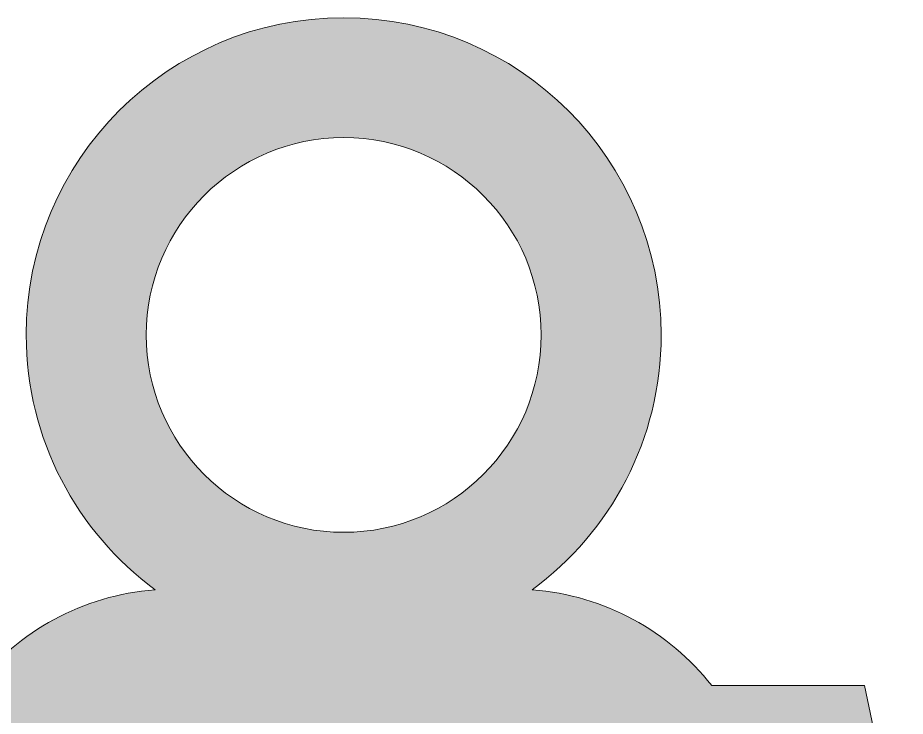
# Model space of a CAD drawing. Header units: millimetres. Extents: x -42 to 192, y -117 to -17.
# Drawn here: x 127.83 to 144.94, y -30.72 to -17.24 of the extents above; entities that cross this region are included whole.
import ezdxf

# ---------------------------------------------------------------- set-up
doc = ezdxf.new("R2010")
doc.units = ezdxf.units.MM
doc.header["$MEASUREMENT"] = 0
doc.layers.add('Layer 1', color=7, linetype='Continuous')

msp = doc.modelspace()

# ---------------------------------------------------------------- hatches: boundary and pattern name
at = {"layer": 'Layer 1'}
h = msp.add_hatch(color=2, dxfattribs=at)
h.dxf.hatch_style = 2
edge = h.paths.add_edge_path()
edge.add_spline(control_points=[(163.535, -30.121), (163.535, -30.121), (152.73, -71.11), (152.73, -71.11), (152.73, -71.11), (144.157, -30.121), (144.157, -30.121), (144.157, -30.121), (141.21, -30.121), (141.21, -30.121), (140.385, -29.082), (139.149, -28.383), (137.751, -28.276), (139.256, -27.161), (140.236, -25.378), (140.236, -23.361), (140.236, -19.98), (137.496, -17.24), (134.115, -17.24), (130.735, -17.24), (127.995, -19.98), (127.995, -23.361), (127.995, -25.378), (128.975, -27.161), (130.479, -28.276), (129.082, -28.383), (127.846, -29.082), (127.021, -30.121), (127.021, -30.121), (124.073, -30.121), (124.073, -30.121), (124.073, -30.121), (115.617, -71.11), (115.617, -71.11), (115.617, -71.11), (104.695, -30.121), (104.695, -30.121), (104.695, -30.121), (76.508, -30.121), (76.508, -30.121), (76.508, -30.121), (100.937, -115.27), (100.937, -115.27), (100.937, -115.27), (126.657, -115.27), (126.657, -115.27), (126.657, -115.27), (134.174, -87.788), (134.174, -87.788), (134.174, -87.788), (141.573, -115.27), (141.573, -115.27), (141.573, -115.27), (167.294, -115.27), (167.294, -115.27), (167.294, -115.27), (191.723, -30.121), (191.723, -30.121), (191.723, -30.121), (163.535, -30.121), (163.535, -30.121)], knot_values=[0, 0, 0, 0, 1, 1, 1, 2, 2, 2, 3, 3, 3, 4, 4, 4, 5, 5, 5, 6, 6, 6, 7, 7, 7, 8, 8, 8, 9, 9, 9, 10, 10, 10, 11, 11, 11, 12, 12, 12, 13, 13, 13, 14, 14, 14, 15, 15, 15, 16, 16, 16, 17, 17, 17, 18, 18, 18, 19, 19, 19, 20, 20, 20, 20], degree=3, periodic=1)
edge = h.paths.add_edge_path()
edge.add_spline(control_points=[(130.308, -23.361), (130.308, -21.261), (132.016, -19.553), (134.115, -19.553), (136.215, -19.553), (137.923, -21.261), (137.923, -23.361), (137.923, -25.46), (136.215, -27.168), (134.115, -27.168), (132.016, -27.168), (130.308, -25.46), (130.308, -23.361)], knot_values=[0, 0, 0, 0, 1, 1, 1, 2, 2, 2, 3, 3, 3, 4, 4, 4, 4], degree=3, periodic=1)

# ---------------------------------------------------------------- linework, layer by layer
at = {"layer": 'Layer 1', "lineweight": 0}
for points, knots in [([(163.535, -30.121), (163.535, -30.121), (152.73, -71.11), (152.73, -71.11), (152.73, -71.11), (144.157, -30.121), (144.157, -30.121), (144.157, -30.121), (141.21, -30.121), (141.21, -30.121), (140.385, -29.082), (139.149, -28.383), (137.751, -28.276), (139.256, -27.161), (140.236, -25.378), (140.236, -23.361), (140.236, -19.98), (137.496, -17.24), (134.115, -17.24), (130.735, -17.24), (127.995, -19.98), (127.995, -23.361), (127.995, -25.378), (128.975, -27.161), (130.479, -28.276), (129.082, -28.383), (127.846, -29.082), (127.021, -30.121), (127.021, -30.121), (124.073, -30.121), (124.073, -30.121), (124.073, -30.121), (115.617, -71.11), (115.617, -71.11), (115.617, -71.11), (104.695, -30.121), (104.695, -30.121), (104.695, -30.121), (76.508, -30.121), (76.508, -30.121), (76.508, -30.121), (100.937, -115.27), (100.937, -115.27), (100.937, -115.27), (126.657, -115.27), (126.657, -115.27), (126.657, -115.27), (134.174, -87.788), (134.174, -87.788), (134.174, -87.788), (141.573, -115.27), (141.573, -115.27), (141.573, -115.27), (167.294, -115.27), (167.294, -115.27), (167.294, -115.27), (191.723, -30.121), (191.723, -30.121), (191.723, -30.121), (163.535, -30.121), (163.535, -30.121)], [0, 0, 0, 0, 1, 1, 1, 2, 2, 2, 3, 3, 3, 4, 4, 4, 5, 5, 5, 6, 6, 6, 7, 7, 7, 8, 8, 8, 9, 9, 9, 10, 10, 10, 11, 11, 11, 12, 12, 12, 13, 13, 13, 14, 14, 14, 15, 15, 15, 16, 16, 16, 17, 17, 17, 18, 18, 18, 19, 19, 19, 20, 20, 20, 20]), ([(130.308, -23.361), (130.308, -21.261), (132.016, -19.553), (134.115, -19.553), (136.215, -19.553), (137.923, -21.261), (137.923, -23.361), (137.923, -25.46), (136.215, -27.168), (134.115, -27.168), (132.016, -27.168), (130.308, -25.46), (130.308, -23.361)], [0, 0, 0, 0, 1, 1, 1, 2, 2, 2, 3, 3, 3, 4, 4, 4, 4])]:
    msp.add_open_spline(points, degree=3, knots=knots, dxfattribs=at)

doc.saveas('drawing.dxf')
